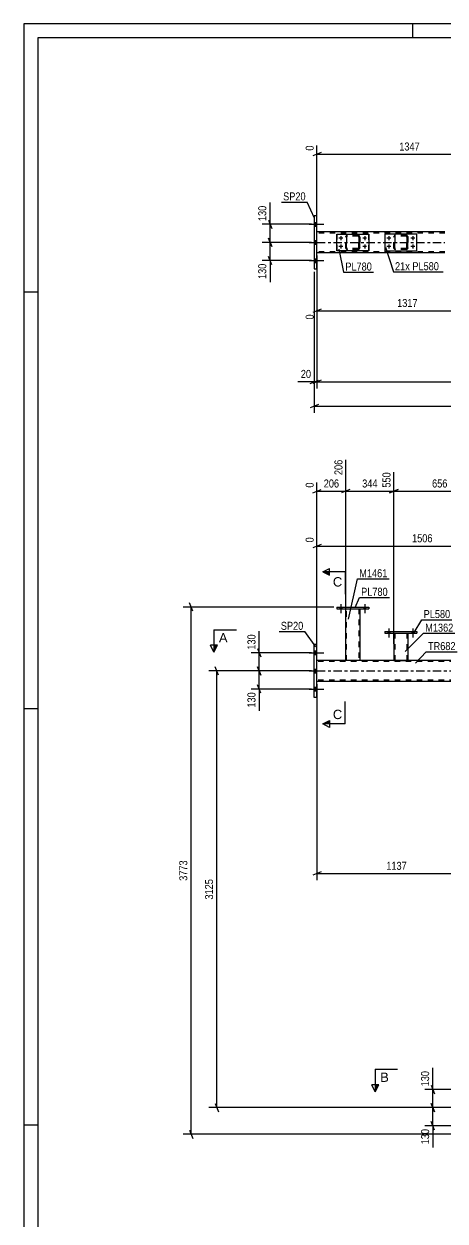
# Model space of a CAD drawing. Header units: millimetres. Extents: x 0 to 1189, y 0 to 841.
# Drawn here: x 0 to 150.6, y 412.7 to 841 of the extents above; entities that cross this region are included whole.
import ezdxf

# ---------------------------------------------------------------- set-up
doc = ezdxf.new("R2010")
doc.units = ezdxf.units.MM
doc.linetypes.add('DXK_LINE_DOT2', pattern=[3.9198, 1.9599, -1.9599])
doc.linetypes.add('DXK_LINE_DOT3', pattern=[5.9187, 2.979, -0.9799, 0.9799, -0.9799])
doc.styles.add('Arial', font='ARIAL.TTF', dxfattribs={"height": 0.2})
doc.styles.add('Arial Narrow', font='ARIALN.TTF', dxfattribs={"height": 0.2})

# ---------------------------------------------------------------- blocks, each defined once
blk = doc.blocks.new('Unknown-570385304-1115')
at = {"color": 5, "linetype": 'Continuous'}
for p, q in [((1189, 841), (0, 841)), ((0, 841), (0, 0)), ((139, 836), (139, 841)), ((1184, 836), (5, 836)), ((5, 836), (5, 5)), ((5, 745), (0, 745)), ((5, 596), (0, 596)), ((5, 447), (0, 447))]:
    blk.add_line(p, q, dxfattribs=at)
blk = doc.blocks.new('Part-570385304-5884 - 5376')
at = {"color": 7, "linetype": 'DXK_LINE_DOT2'}
for p, q in [((115.07, 764.74), (115.12, 764.97)), ((115.07, 764.74), (115.08, 764.74)), ((115.07, 760.94), (115.07, 764.74)), ((115.13, 764.97), (115.08, 764.74)), ((115.08, 760.94), (115.08, 764.74)), ((115.39, 764.86), (115.37, 764.74)), ((115.38, 764.74), (115.37, 764.74)), ((115.37, 764.74), (115.37, 760.94)), ((115.38, 764.74), (115.4, 764.86)), ((115.38, 760.94), (115.38, 764.74)), ((115.46, 764.96), (115.39, 764.86)), ((115.4, 764.86), (115.47, 764.96)), ((115.44, 765.3), (115.67, 765.34)), ((115.44, 765.3), (115.45, 765.3)), ((115.68, 765.34), (115.45, 765.3)), ((115.56, 765.02), (115.46, 764.96)), ((115.47, 764.96), (115.57, 765.02)), ((115.67, 765.04), (115.56, 765.02)), ((115.57, 765.02), (115.68, 765.04)), ((119.48, 765.34), (115.67, 765.34)), ((119.48, 765.04), (115.67, 765.04)), ((119.47, 765.34), (119.7, 765.3)), ((119.59, 765.02), (119.47, 765.04)), ((119.71, 765.3), (119.48, 765.34)), ((119.48, 765.04), (119.6, 765.02)), ((119.59, 765.02), (119.6, 765.02)), ((119.68, 764.96), (119.59, 765.02)), ((119.6, 765.02), (119.69, 764.96)), ((119.75, 764.86), (119.68, 764.96)), ((119.69, 764.96), (119.76, 764.86)), ((119.77, 764.74), (119.75, 764.86)), ((119.76, 764.86), (119.78, 764.74)), ((119.78, 764.74), (119.77, 764.74)), ((119.77, 764.74), (119.77, 760.94)), ((119.78, 760.94), (119.78, 764.74)), ((120.03, 764.97), (120.07, 764.74)), ((120.08, 764.74), (120.03, 764.97)), ((120.08, 764.74), (120.07, 764.74)), ((120.07, 764.74), (120.07, 760.94)), ((120.08, 760.94), (120.08, 764.74)), ((115.08, 760.94), (115.07, 760.94)), ((115.12, 760.71), (115.07, 760.94)), ((115.08, 760.94), (115.13, 760.71)), ((115.37, 760.94), (115.38, 760.94)), ((115.37, 760.94), (115.39, 760.83)), ((115.4, 760.83), (115.38, 760.94)), ((115.39, 760.83), (115.46, 760.73)), ((115.47, 760.73), (115.4, 760.83)), ((115.44, 760.39), (115.45, 760.39)), ((115.67, 760.34), (115.44, 760.39)), ((115.45, 760.39), (115.68, 760.34)), ((115.46, 760.73), (115.56, 760.67)), ((115.57, 760.67), (115.47, 760.73)), ((115.56, 760.67), (115.67, 760.64)), ((115.68, 760.64), (115.57, 760.67)), ((119.48, 760.64), (115.67, 760.64)), ((119.48, 760.34), (115.67, 760.34)), ((119.47, 760.64), (119.59, 760.67)), ((119.7, 760.39), (119.47, 760.34)), ((119.6, 760.67), (119.48, 760.64)), ((119.48, 760.34), (119.71, 760.39)), ((119.59, 760.67), (119.68, 760.73)), ((119.59, 760.67), (119.6, 760.67)), ((119.69, 760.73), (119.6, 760.67)), ((119.68, 760.73), (119.75, 760.83)), ((119.76, 760.83), (119.69, 760.73)), ((119.75, 760.83), (119.77, 760.94)), ((119.78, 760.94), (119.76, 760.83)), ((119.77, 760.94), (119.78, 760.94)), ((120.07, 760.94), (120.03, 760.71)), ((120.03, 760.71), (120.08, 760.94)), ((120.07, 760.94), (120.08, 760.94))]:
    blk.add_line(p, q, dxfattribs=at)
at = {"color": 7, "linetype": 'DXK_LINE_DOT3'}
blk.add_line((117.58, 762.84), (117.57, 762.84), dxfattribs=at)
at = {"color": 7, "linetype": 'DXK_LINE_DOT2'}
for centre, start, end in [((115.67, 764.74), 112.5, 157.5), ((115.68, 764.74), 112.5, 157.5), ((119.47, 764.74), 22.5, 67.5), ((119.48, 764.74), 22.5, 67.5), ((115.67, 760.94), 202.5, 247.5), ((115.68, 760.94), 202.5, 247.5), ((119.47, 760.94), 292.5, 337.5), ((119.48, 760.94), 292.5, 337.5)]:
    blk.add_arc(centre, 0.6, start, end, dxfattribs=at)
blk = doc.blocks.new('Part-570385304-5439 - 5376')
at = {"color": 2, "linetype": 'Continuous'}
for p, q in [((104.78, 772.34), (103.78, 772.34)), ((103.78, 772.34), (103.78, 753.34)), ((104.78, 753.34), (104.78, 772.34)), ((103.78, 753.34), (104.78, 753.34))]:
    blk.add_line(p, q, dxfattribs=at)
at = {"color": 7, "linetype": 'DXK_LINE_DOT2'}
for p, q in [((103.78, 772.34), (103.78, 753.34)), ((104.78, 753.34), (104.78, 772.34))]:
    blk.add_line(p, q, dxfattribs=at)
blk = doc.blocks.new('Bolt-570385304-5578 - 5376')
at = {"linetype": 'Continuous'}
for points in [[(104.78, 768.69), (104.78, 769.99), (103.78, 769.99), (103.78, 768.69)], [(104.78, 768.69), (104.78, 769.99), (103.78, 769.99), (103.78, 768.69)], [(104.78, 768.69), (104.78, 769.99), (103.78, 769.99), (103.78, 768.69)], [(104.78, 762.19), (104.78, 763.49), (103.78, 763.49), (103.78, 762.19)], [(104.78, 762.19), (104.78, 763.49), (103.78, 763.49), (103.78, 762.19)], [(104.78, 755.69), (104.78, 756.99), (103.78, 756.99), (103.78, 755.69)], [(104.78, 755.69), (104.78, 756.99), (103.78, 756.99), (103.78, 755.69)], [(104.78, 755.69), (104.78, 756.99), (103.78, 756.99), (103.78, 755.69)]]:
    blk.add_hatch(color=1, dxfattribs=at).paths.add_polyline_path(points)
at = {"color": 1, "linetype": 'Continuous'}
for p, q in [((102.03, 769.34), (107.28, 769.34)), ((102.03, 769.34), (107.28, 769.34)), ((102.03, 769.34), (107.28, 769.34)), ((103.78, 769.99), (104.78, 769.99)), ((103.78, 769.99), (104.78, 769.99)), ((103.78, 769.99), (104.78, 769.99)), ((103.78, 768.69), (104.78, 768.69)), ((103.78, 768.69), (104.78, 768.69)), ((103.78, 768.69), (104.78, 768.69)), ((102.03, 762.84), (107.28, 762.84)), ((102.03, 762.84), (107.28, 762.84)), ((103.78, 763.49), (104.78, 763.49)), ((103.78, 763.49), (104.78, 763.49)), ((103.78, 762.19), (104.78, 762.19)), ((103.78, 762.19), (104.78, 762.19)), ((102.03, 756.34), (107.28, 756.34)), ((102.03, 756.34), (107.28, 756.34)), ((102.03, 756.34), (107.28, 756.34)), ((103.78, 756.99), (104.78, 756.99)), ((103.78, 756.99), (104.78, 756.99)), ((103.78, 756.99), (104.78, 756.99)), ((103.78, 755.69), (104.78, 755.69)), ((103.78, 755.69), (104.78, 755.69)), ((103.78, 755.69), (104.78, 755.69))]:
    blk.add_line(p, q, dxfattribs=at)
blk = doc.blocks.new('Part-570385304-5676 - 5376')
at = {"color": 2, "linetype": 'Continuous'}
for p, q in [((150.51, 766.59), (104.78, 766.59)), ((150.51, 759.09), (104.78, 759.09))]:
    blk.add_line(p, q, dxfattribs=at)
at = {"color": 7, "linetype": 'DXK_LINE_DOT2'}
for p, q in [((104.78, 759.09), (104.78, 766.59)), ((150.51, 766.19), (104.78, 766.19)), ((150.51, 759.49), (104.78, 759.49))]:
    blk.add_line(p, q, dxfattribs=at)
at = {"color": 7, "linetype": 'DXK_LINE_DOT3'}
blk.add_line((104.78, 762.84), (150.51, 762.84), dxfattribs=at)
blk = doc.blocks.new('Bolt-570385304-5763 - 5376')
at = {"linetype": 'Continuous'}
for points in [[(112.98, 764.34), (112.99, 764.42), (113.01, 764.49), (113.05, 764.55), (113.1, 764.6), (113.16, 764.65), (113.22, 764.68), (113.29, 764.69), (113.37, 764.69), (113.44, 764.68), (113.51, 764.65), (113.56, 764.6), (113.61, 764.55), (113.65, 764.49), (113.67, 764.42), (113.68, 764.34), (113.67, 764.27), (113.65, 764.2), (113.61, 764.14), (113.56, 764.08), (113.51, 764.04), (113.44, 764.01), (113.37, 763.99), (113.29, 763.99), (113.22, 764.01), (113.16, 764.04), (113.1, 764.08), (113.05, 764.14), (113.01, 764.2), (112.99, 764.27)], [(121.48, 764.34), (121.49, 764.42), (121.51, 764.49), (121.55, 764.55), (121.6, 764.6), (121.66, 764.65), (121.72, 764.68), (121.79, 764.69), (121.87, 764.69), (121.94, 764.68), (122.01, 764.65), (122.06, 764.6), (122.11, 764.55), (122.15, 764.49), (122.17, 764.42), (122.18, 764.34), (122.17, 764.27), (122.15, 764.2), (122.11, 764.14), (122.06, 764.08), (122.01, 764.04), (121.94, 764.01), (121.87, 763.99), (121.79, 763.99), (121.72, 764.01), (121.66, 764.04), (121.6, 764.08), (121.55, 764.14), (121.51, 764.2), (121.49, 764.27)], [(112.98, 761.34), (112.99, 761.42), (113.01, 761.49), (113.05, 761.55), (113.1, 761.6), (113.16, 761.65), (113.22, 761.68), (113.29, 761.69), (113.37, 761.69), (113.44, 761.68), (113.51, 761.65), (113.56, 761.6), (113.61, 761.55), (113.65, 761.49), (113.67, 761.42), (113.68, 761.34), (113.67, 761.27), (113.65, 761.2), (113.61, 761.14), (113.56, 761.08), (113.51, 761.04), (113.44, 761.01), (113.37, 760.99), (113.29, 760.99), (113.22, 761.01), (113.16, 761.04), (113.1, 761.08), (113.05, 761.14), (113.01, 761.2), (112.99, 761.27)], [(121.48, 761.34), (121.49, 761.42), (121.51, 761.49), (121.55, 761.55), (121.6, 761.6), (121.66, 761.65), (121.72, 761.68), (121.79, 761.69), (121.87, 761.69), (121.94, 761.68), (122.01, 761.65), (122.06, 761.6), (122.11, 761.55), (122.15, 761.49), (122.17, 761.42), (122.18, 761.34), (122.17, 761.27), (122.15, 761.2), (122.11, 761.14), (122.06, 761.08), (122.01, 761.04), (121.94, 761.01), (121.87, 760.99), (121.79, 760.99), (121.72, 761.01), (121.66, 761.04), (121.6, 761.08), (121.55, 761.14), (121.51, 761.2), (121.49, 761.27)]]:
    blk.add_hatch(color=1, dxfattribs=at).paths.add_polyline_path(points)
at = {"color": 1, "linetype": 'Continuous'}
for p, q in [((114.03, 764.34), (112.63, 764.34)), ((113.33, 765.04), (113.33, 763.64)), ((122.53, 764.34), (121.13, 764.34)), ((121.83, 765.04), (121.83, 763.64)), ((114.03, 761.34), (112.63, 761.34)), ((113.33, 762.04), (113.33, 760.64)), ((122.53, 761.34), (121.13, 761.34)), ((121.83, 762.04), (121.83, 760.64))]:
    blk.add_line(p, q, dxfattribs=at)
blk = doc.blocks.new('Bolt-570385304-5767 - 5376')
at = {"linetype": 'Continuous'}
for points in [[(130.51, 763.99, -1), (130.51, 764.69, -1)], [(139.01, 763.99, -1), (139.01, 764.69, -1)], [(130.51, 760.99, -1), (130.51, 761.69, -1)], [(139.01, 760.99, -1), (139.01, 761.69, -1)]]:
    blk.add_hatch(color=1, dxfattribs=at).paths.add_polyline_path(points)
at = {"color": 1, "linetype": 'Continuous'}
for p, q in [((131.21, 764.34), (129.81, 764.34)), ((130.51, 765.04), (130.51, 763.64)), ((139.71, 764.34), (138.31, 764.34)), ((139.01, 765.04), (139.01, 763.64)), ((131.21, 761.34), (129.81, 761.34)), ((130.51, 762.04), (130.51, 760.64)), ((139.71, 761.34), (138.31, 761.34)), ((139.01, 762.04), (139.01, 760.64))]:
    blk.add_line(p, q, dxfattribs=at)
blk = doc.blocks.new('Part-570385304-5889 - 5376')
at = {"color": 2, "linetype": 'Continuous'}
for p, q in [((111.83, 759.84), (111.83, 765.84)), ((111.83, 765.84), (111.83, 765.84)), ((111.83, 765.84), (123.33, 765.84)), ((123.33, 765.84), (123.33, 759.84)), ((111.83, 759.84), (111.83, 759.84)), ((123.33, 759.84), (111.83, 759.84))]:
    blk.add_line(p, q, dxfattribs=at)
at = {"color": 7, "linetype": 'DXK_LINE_DOT2'}
for p, q in [((111.83, 765.84), (111.83, 759.84)), ((111.83, 765.84), (111.83, 765.84)), ((123.33, 759.84), (123.33, 765.84)), ((111.83, 759.84), (111.83, 759.84))]:
    blk.add_line(p, q, dxfattribs=at)
blk = doc.blocks.new('Part-570385304-5918 - 5376')
at = {"color": 2, "linetype": 'Continuous'}
for p, q in [((140.51, 765.84), (129.01, 765.84)), ((129.01, 765.84), (129.01, 759.84)), ((140.51, 759.84), (140.51, 765.84)), ((129.01, 759.84), (140.51, 759.84))]:
    blk.add_line(p, q, dxfattribs=at)
blk = doc.blocks.new('Part-570385304-5926 - 5376')
at = {"color": 7, "linetype": 'DXK_LINE_DOT2'}
for p, q in [((132.26, 764.74), (132.31, 764.97)), ((132.31, 764.97), (132.26, 764.74)), ((132.26, 760.94), (132.26, 764.74)), ((132.26, 764.74), (132.26, 764.74)), ((132.26, 760.94), (132.26, 764.74)), ((132.56, 764.74), (132.59, 764.86)), ((132.59, 764.86), (132.56, 764.74)), ((132.56, 760.94), (132.56, 764.74)), ((132.56, 764.74), (132.56, 764.74)), ((132.56, 764.74), (132.56, 760.94)), ((132.59, 764.86), (132.65, 764.96)), ((132.65, 764.96), (132.59, 764.86)), ((132.64, 765.3), (132.86, 765.34)), ((132.86, 765.34), (132.64, 765.3)), ((132.65, 764.96), (132.75, 765.02)), ((132.75, 765.02), (132.65, 764.96)), ((132.75, 765.02), (132.86, 765.04)), ((136.66, 765.34), (132.86, 765.34)), ((136.66, 765.04), (132.86, 765.04)), ((136.66, 765.34), (136.89, 765.3)), ((136.89, 765.3), (136.66, 765.34)), ((136.78, 765.02), (136.66, 765.04)), ((136.78, 765.02), (136.88, 764.96)), ((136.88, 764.96), (136.78, 765.02)), ((136.88, 764.96), (136.94, 764.86)), ((136.94, 764.86), (136.88, 764.96)), ((136.94, 764.86), (136.96, 764.74)), ((136.96, 764.74), (136.94, 764.86)), ((136.96, 760.94), (136.96, 764.74)), ((136.96, 764.74), (136.96, 764.74)), ((136.96, 764.74), (136.96, 760.94)), ((137.22, 764.97), (137.26, 764.74)), ((137.26, 764.74), (137.22, 764.97)), ((137.26, 760.94), (137.26, 764.74)), ((137.26, 764.74), (137.26, 764.74)), ((137.26, 764.74), (137.26, 760.94)), ((132.26, 760.94), (132.26, 760.94)), ((132.31, 760.71), (132.26, 760.94)), ((132.26, 760.94), (132.31, 760.71)), ((132.56, 760.94), (132.56, 760.94)), ((132.59, 760.83), (132.56, 760.94)), ((132.56, 760.94), (132.59, 760.83)), ((132.65, 760.73), (132.59, 760.83)), ((132.59, 760.83), (132.65, 760.73)), ((132.86, 760.34), (132.64, 760.39)), ((132.64, 760.39), (132.86, 760.34)), ((132.75, 760.67), (132.65, 760.73)), ((132.65, 760.73), (132.75, 760.67)), ((132.86, 760.64), (132.75, 760.67)), ((136.66, 760.64), (132.86, 760.64)), ((136.66, 760.34), (132.86, 760.34)), ((136.78, 760.67), (136.66, 760.64)), ((136.89, 760.39), (136.66, 760.34)), ((136.66, 760.34), (136.89, 760.39)), ((136.88, 760.73), (136.78, 760.67)), ((136.78, 760.67), (136.88, 760.73)), ((136.94, 760.83), (136.88, 760.73)), ((136.88, 760.73), (136.94, 760.83)), ((136.96, 760.94), (136.94, 760.83)), ((136.94, 760.83), (136.96, 760.94)), ((136.96, 760.94), (136.96, 760.94)), ((137.26, 760.94), (137.22, 760.71)), ((137.22, 760.71), (137.26, 760.94)), ((137.26, 760.94), (137.26, 760.94))]:
    blk.add_line(p, q, dxfattribs=at)
at = {"color": 7, "linetype": 'DXK_LINE_DOT3'}
blk.add_line((134.76, 762.84), (134.76, 762.84), dxfattribs=at)
at = {"color": 7, "linetype": 'DXK_LINE_DOT2'}
for centre, start, end in [((132.86, 764.74), 112.5, 157.5), ((132.86, 764.74), 112.5, 157.5), ((136.66, 764.74), 22.5, 67.5), ((136.66, 764.74), 22.5, 67.5), ((132.86, 760.94), 202.5, 247.5), ((132.86, 760.94), 202.5, 247.5), ((136.66, 760.94), 292.5, 337.5), ((136.66, 760.94), 292.5, 337.5)]:
    blk.add_arc(centre, 0.6, start, end, dxfattribs=at)
blk = doc.blocks.new('Part-570385304-8362 - 7820')
at = {"color": 2, "linetype": 'Continuous'}
for p, q in [((132.26, 623.04), (132.26, 613.24)), ((137.26, 623.04), (137.26, 613.24)), ((132.26, 613.24), (137.22, 613.24)), ((137.26, 613.24), (137.22, 613.24))]:
    blk.add_line(p, q, dxfattribs=at)
at = {"color": 7, "linetype": 'DXK_LINE_DOT2'}
for p, q in [((132.26, 623.04), (137.26, 623.04)), ((132.56, 623.04), (132.56, 613.24)), ((136.96, 623.04), (136.96, 613.24)), ((136.88, 613.24), (136.89, 613.24)), ((136.89, 613.24), (136.94, 613.24)), ((136.94, 613.24), (136.96, 613.24))]:
    blk.add_line(p, q, dxfattribs=at)
blk = doc.blocks.new('Part-570385304-8247 - 7820')
at = {"color": 2, "linetype": 'Continuous'}
for p, q in [((168.58, 613.24), (104.78, 613.24)), ((168.58, 605.74), (104.78, 605.74))]:
    blk.add_line(p, q, dxfattribs=at)
at = {"color": 7, "linetype": 'DXK_LINE_DOT2'}
for p, q in [((104.78, 605.74), (104.78, 613.24)), ((977.31, 612.84), (104.78, 612.84)), ((977.31, 606.14), (104.78, 606.14))]:
    blk.add_line(p, q, dxfattribs=at)
at = {"color": 7, "linetype": 'DXK_LINE_DOT3'}
blk.add_line((104.78, 609.49), (977.31, 609.49), dxfattribs=at)
blk = doc.blocks.new('Part-570385304-8272 - 7820')
at = {"color": 2, "linetype": 'Continuous'}
for p, q in [((111.83, 632.37), (111.83, 631.77)), ((111.83, 632.37), (123.33, 632.37)), ((111.83, 631.77), (123.33, 631.77)), ((123.33, 632.37), (123.33, 631.77))]:
    blk.add_line(p, q, dxfattribs=at)
blk = doc.blocks.new('Bolt-570385304-7928 - 7820')
at = {"linetype": 'Continuous'}
for points in [[(112.98, 631.77), (113.68, 631.77), (113.68, 632.37), (112.98, 632.37)], [(112.98, 631.77), (113.68, 631.77), (113.68, 632.37), (112.98, 632.37)], [(121.48, 631.77), (122.18, 631.77), (122.18, 632.37), (121.48, 632.37)], [(121.48, 631.77), (122.18, 631.77), (122.18, 632.37), (121.48, 632.37)]]:
    blk.add_hatch(color=1, dxfattribs=at).paths.add_polyline_path(points)
at = {"color": 1, "linetype": 'Continuous'}
for p, q in [((112.98, 632.37), (112.98, 631.77)), ((112.98, 632.37), (112.98, 631.77)), ((113.33, 633.37), (113.33, 630.22)), ((113.33, 633.37), (113.33, 630.22)), ((113.68, 632.37), (113.68, 631.77)), ((113.68, 632.37), (113.68, 631.77)), ((121.48, 632.37), (121.48, 631.77)), ((121.48, 632.37), (121.48, 631.77)), ((121.83, 633.37), (121.83, 630.22)), ((121.83, 633.37), (121.83, 630.22)), ((122.18, 632.37), (122.18, 631.77)), ((122.18, 632.37), (122.18, 631.77))]:
    blk.add_line(p, q, dxfattribs=at)
blk = doc.blocks.new('Bolt-570385304-7959 - 7820')
at = {"linetype": 'Continuous'}
for points in [[(130.16, 623.04), (130.86, 623.04), (130.86, 623.64), (130.16, 623.64)], [(130.16, 623.04), (130.86, 623.04), (130.86, 623.64), (130.16, 623.64)], [(138.66, 623.04), (139.36, 623.04), (139.36, 623.64), (138.66, 623.64)], [(138.66, 623.04), (139.36, 623.04), (139.36, 623.64), (138.66, 623.64)]]:
    blk.add_hatch(color=1, dxfattribs=at).paths.add_polyline_path(points)
at = {"color": 1, "linetype": 'Continuous'}
for p, q in [((130.16, 623.64), (130.16, 623.04)), ((130.16, 623.64), (130.16, 623.04)), ((130.51, 624.64), (130.51, 621.49)), ((130.51, 624.64), (130.51, 621.49)), ((130.86, 623.64), (130.86, 623.04)), ((130.86, 623.64), (130.86, 623.04)), ((138.66, 623.64), (138.66, 623.04)), ((138.66, 623.64), (138.66, 623.04)), ((139.01, 624.64), (139.01, 621.49)), ((139.01, 624.64), (139.01, 621.49)), ((139.36, 623.64), (139.36, 623.04)), ((139.36, 623.64), (139.36, 623.04))]:
    blk.add_line(p, q, dxfattribs=at)
blk = doc.blocks.new('Bolt-570385304-8550 - 7820')
at = {"linetype": 'Continuous'}
for points in [[(104.78, 615.34), (104.78, 616.64), (103.78, 616.64), (103.78, 615.34)], [(104.78, 615.34), (104.78, 616.64), (103.78, 616.64), (103.78, 615.34)], [(104.78, 615.34), (104.78, 616.64), (103.78, 616.64), (103.78, 615.34)], [(104.78, 608.84), (104.78, 610.14), (103.78, 610.14), (103.78, 608.84)], [(104.78, 608.84), (104.78, 610.14), (103.78, 610.14), (103.78, 608.84)], [(104.78, 602.34), (104.78, 603.64), (103.78, 603.64), (103.78, 602.34)], [(104.78, 602.34), (104.78, 603.64), (103.78, 603.64), (103.78, 602.34)], [(104.78, 602.34), (104.78, 603.64), (103.78, 603.64), (103.78, 602.34)]]:
    blk.add_hatch(color=1, dxfattribs=at).paths.add_polyline_path(points)
at = {"color": 1, "linetype": 'Continuous'}
for p, q in [((102.03, 615.99), (107.28, 615.99)), ((102.03, 615.99), (107.28, 615.99)), ((102.03, 615.99), (107.28, 615.99)), ((103.78, 616.64), (104.78, 616.64)), ((103.78, 616.64), (104.78, 616.64)), ((103.78, 616.64), (104.78, 616.64)), ((103.78, 615.34), (104.78, 615.34)), ((103.78, 615.34), (104.78, 615.34)), ((103.78, 615.34), (104.78, 615.34)), ((102.03, 609.49), (107.28, 609.49)), ((102.03, 609.49), (107.28, 609.49)), ((103.78, 610.14), (104.78, 610.14)), ((103.78, 610.14), (104.78, 610.14)), ((103.78, 608.84), (104.78, 608.84)), ((103.78, 608.84), (104.78, 608.84)), ((102.03, 602.99), (107.28, 602.99)), ((102.03, 602.99), (107.28, 602.99)), ((102.03, 602.99), (107.28, 602.99)), ((103.78, 603.64), (104.78, 603.64)), ((103.78, 603.64), (104.78, 603.64)), ((103.78, 603.64), (104.78, 603.64)), ((103.78, 602.34), (104.78, 602.34)), ((103.78, 602.34), (104.78, 602.34)), ((103.78, 602.34), (104.78, 602.34))]:
    blk.add_line(p, q, dxfattribs=at)
blk = doc.blocks.new('Part-570385304-8197 - 7820')
at = {"color": 2, "linetype": 'Continuous'}
for p, q in [((104.78, 618.99), (103.78, 618.99)), ((103.78, 599.99), (103.78, 618.99)), ((104.78, 599.99), (104.78, 618.99)), ((104.78, 599.99), (103.78, 599.99))]:
    blk.add_line(p, q, dxfattribs=at)
blk = doc.blocks.new('Part-570385304-8352 - 7820')
at = {"color": 2, "linetype": 'Continuous'}
for p, q in [((115.07, 613.24), (115.08, 631.77)), ((120.08, 631.77), (120.07, 613.24))]:
    blk.add_line(p, q, dxfattribs=at)
at = {"color": 7, "linetype": 'DXK_LINE_DOT2'}
for p, q in [((115.08, 631.77), (120.08, 631.77)), ((115.37, 613.24), (115.38, 631.77)), ((119.78, 631.77), (119.77, 613.24)), ((120.07, 613.24), (115.07, 613.24))]:
    blk.add_line(p, q, dxfattribs=at)
blk = doc.blocks.new('Part-570385304-8367 - 7820')
at = {"color": 2, "linetype": 'Continuous'}
for p, q in [((129.01, 623.64), (129.01, 623.04)), ((129.01, 623.64), (140.51, 623.64)), ((129.01, 623.04), (140.51, 623.04)), ((140.51, 623.64), (140.51, 623.04))]:
    blk.add_line(p, q, dxfattribs=at)
blk = doc.blocks.new('StraightDimension-570385304-6755 - 5376')
at = {"color": 7, "linetype": 'Continuous'}
for p, q in [((103.78, 752.34), (103.78, 710.59)), ((104.78, 752.34), (104.78, 710.59)), ((102.28, 712.39), (105.28, 713.59)), ((106.28, 713.59), (103.28, 712.39)), ((103.78, 712.99), (104.78, 712.99))]:
    blk.add_line(p, q, dxfattribs=at)
at = {"color": 0}
blk.add_wipeout([(103.26, 713.74), (103.26, 717.94), (98.4, 717.94), (98.4, 713.74)], dxfattribs=at)
at = {"color": 7, "linetype": 'Continuous'}
blk.add_line((103.78, 712.99), (97.87, 712.99), dxfattribs=at)
blk.add_line((103.78, 712.99), (97.87, 712.99), dxfattribs=at)
at = {"color": 3, "style": 'Arial Narrow'}
blk.add_text('20', height=2.863, dxfattribs=at).set_placement((99, 714.34))
blk = doc.blocks.new('StraightDimension-570385304-6777 - 5376')
at = {"color": 7, "linetype": 'Continuous'}
for p, q in [((102.78, 769.34), (85.14, 769.34)), ((87.39, 770.84), (88.59, 767.84)), ((87.99, 762.84), (87.99, 769.34)), ((102.78, 762.84), (85.14, 762.84)), ((88.59, 761.34), (87.39, 764.34))]:
    blk.add_line(p, q, dxfattribs=at)
at = {"color": 0}
blk.add_wipeout([(87.24, 776.55), (83.04, 776.55), (83.04, 769.87), (87.24, 769.87)], dxfattribs=at)
at = {"color": 7, "linetype": 'Continuous'}
blk.add_line((87.99, 769.34), (87.99, 777.08), dxfattribs=at)
blk.add_line((87.99, 769.34), (87.99, 777.08), dxfattribs=at)
at = {"color": 3, "style": 'Arial Narrow'}
blk.add_text('130', height=2.863, rotation=90.0002, dxfattribs=at).set_placement((86.64, 770.47))
blk = doc.blocks.new('StraightDimension-570385304-6728 - 5376')
at = {"color": 7, "linetype": 'Continuous'}
for p, q in [((104.78, 758.09), (104.78, 735.25)), ((169.41, 753.22), (169.41, 729.76)), ((106.28, 738.98), (103.28, 737.78)), ((104.78, 738.38), (169.41, 738.38)), ((167.91, 737.78), (170.91, 738.98))]:
    blk.add_line(p, q, dxfattribs=at)
at = {"color": 0}
blk.add_wipeout([(141.35, 739.13), (141.35, 743.33), (132.84, 743.33), (132.84, 739.13)], dxfattribs=at)
at = {"color": 0, "linetype": 'Continuous'}
for points in [[(104.18, 737.68), (99.98, 737.68), (99.98, 734.65), (104.18, 734.65)], [(168.81, 737.68), (164.61, 737.68), (164.61, 729.16), (168.81, 729.16)]]:
    blk.add_wipeout(points, dxfattribs=at)
at = {"color": 3, "style": 'Arial Narrow'}
blk.add_text('1317', height=2.863, dxfattribs=at).set_placement((133.44, 739.73))
at = {"color": 3, "linetype": 'Continuous', "style": 'Arial Narrow'}
for s, height, p in [('0', 2.86, (103.58, 735.25)), ('1317', 2.863, (168.21, 729.76))]:
    blk.add_text(s, height=height, rotation=90.0002, dxfattribs=at).set_placement(p)
blk = doc.blocks.new('StraightDimension-570385304-24553 - 5376')
at = {"color": 7, "linetype": 'Continuous'}
for p, q in [((170.94, 772.58), (170.94, 802.97)), ((104.78, 767.59), (104.78, 797.49)), ((106.28, 794.96), (103.28, 793.76)), ((104.78, 794.36), (170.94, 794.36)), ((169.44, 793.76), (172.44, 794.96))]:
    blk.add_line(p, q, dxfattribs=at)
at = {"color": 0, "linetype": 'Continuous'}
for points in [[(170.34, 803.57), (166.14, 803.57), (166.14, 795.06), (170.34, 795.06)], [(104.18, 798.09), (99.98, 798.09), (99.98, 795.06), (104.18, 795.06)]]:
    blk.add_wipeout(points, dxfattribs=at)
at = {"color": 0}
blk.add_wipeout([(142.12, 795.11), (142.12, 799.31), (133.6, 799.31), (133.6, 795.11)], dxfattribs=at)
at = {"color": 3, "linetype": 'Continuous', "style": 'Arial Narrow'}
for s, height, p in [('1347', 2.863, (169.74, 795.66)), ('0', 2.86, (103.58, 795.66))]:
    blk.add_text(s, height=height, rotation=90.0002, dxfattribs=at).set_placement(p)
at = {"color": 3, "style": 'Arial Narrow'}
blk.add_text('1347', height=2.863, dxfattribs=at).set_placement((134.2, 795.71))
blk = doc.blocks.new('StraightDimension-570385304-6745 - 5376')
at = {"color": 7, "linetype": 'Continuous'}
for p, q in [((104.78, 752.34), (104.78, 710.59)), ((106.28, 713.59), (103.28, 712.39)), ((104.78, 712.99), (976.09, 712.99))]:
    blk.add_line(p, q, dxfattribs=at)
blk = doc.blocks.new('StraightDimension-570385304-6766 - 5376')
at = {"color": 7, "linetype": 'Continuous'}
for p, q in [((103.78, 752.34), (103.78, 701.84)), ((105.28, 704.84), (102.28, 703.64)), ((103.78, 704.24), (977.09, 704.24))]:
    blk.add_line(p, q, dxfattribs=at)
blk = doc.blocks.new('StraightDimension-570385304-6785 - 5376')
at = {"color": 7, "linetype": 'Continuous'}
for p, q in [((102.78, 762.84), (85.14, 762.84)), ((87.39, 764.34), (88.59, 761.34)), ((87.99, 756.34), (87.99, 762.84)), ((102.78, 756.34), (85.14, 756.34)), ((88.59, 754.84), (87.39, 757.84))]:
    blk.add_line(p, q, dxfattribs=at)
at = {"color": 0}
blk.add_wipeout([(87.24, 755.82), (83.04, 755.82), (83.04, 749.14), (87.24, 749.14)], dxfattribs=at)
at = {"color": 7, "linetype": 'Continuous'}
blk.add_line((87.99, 756.34), (87.99, 748.61), dxfattribs=at)
blk.add_line((87.99, 756.34), (87.99, 748.61), dxfattribs=at)
at = {"color": 3, "style": 'Arial Narrow'}
blk.add_text('130', height=2.863, rotation=90.0002, dxfattribs=at).set_placement((86.64, 749.74))
blk = doc.blocks.new('StraightDimension-570385304-35710 - 7820')
at = {"color": 7, "linetype": 'Continuous'}
for p, q in [((180.07, 606.74), (180.07, 662.8)), ((104.78, 614.24), (104.78, 657.32)), ((106.28, 654.79), (103.28, 653.59)), ((104.78, 654.19), (180.07, 654.19)), ((178.57, 653.59), (181.57, 654.79))]:
    blk.add_line(p, q, dxfattribs=at)
at = {"color": 0, "linetype": 'Continuous'}
for points in [[(179.47, 663.4), (175.27, 663.4), (175.27, 654.89), (179.47, 654.89)], [(104.18, 657.92), (99.98, 657.92), (99.98, 654.89), (104.18, 654.89)]]:
    blk.add_wipeout(points, dxfattribs=at)
at = {"color": 0}
blk.add_wipeout([(146.68, 654.94), (146.68, 659.14), (138.17, 659.14), (138.17, 654.94)], dxfattribs=at)
at = {"color": 3, "linetype": 'Continuous', "style": 'Arial Narrow'}
for s, height, p in [('1506', 2.863, (178.87, 655.49)), ('0', 2.86, (103.58, 655.49))]:
    blk.add_text(s, height=height, rotation=90.0002, dxfattribs=at).set_placement(p)
at = {"color": 3, "style": 'Arial Narrow'}
blk.add_text('1506', height=2.863, dxfattribs=at).set_placement((138.77, 655.54))
blk = doc.blocks.new('StraightDimension-570385304-38753 - 7820')
at = {"color": 7, "linetype": 'Continuous'}
for p, q in [((102.78, 609.49), (66.1, 609.49)), ((69.55, 607.99), (68.35, 610.99)), ((68.95, 453.24), (68.95, 609.49)), ((68.35, 454.74), (69.55, 451.74)), ((159.65, 453.24), (66.1, 453.24))]:
    blk.add_line(p, q, dxfattribs=at)
at = {"color": 0}
blk.add_wipeout([(68.2, 535.62), (64, 535.62), (64, 527.1), (68.2, 527.1)], dxfattribs=at)
at = {"color": 3, "style": 'Arial Narrow'}
blk.add_text('3125', height=2.863, rotation=90.0002, dxfattribs=at).set_placement((67.6, 527.7))
blk = doc.blocks.new('StraightDimension-570385304-35258 - 7820')
at = {"color": 7, "linetype": 'Continuous'}
for p, q in [((115.08, 623.5), (115.08, 685.07)), ((104.78, 614.24), (104.78, 676.92)), ((103.28, 673.19), (106.28, 674.39)), ((104.78, 673.79), (115.08, 673.79)), ((116.58, 674.39), (113.58, 673.19))]:
    blk.add_line(p, q, dxfattribs=at)
at = {"color": 0, "linetype": 'Continuous'}
blk.add_wipeout([(104.18, 677.52), (99.98, 677.52), (99.98, 674.49), (104.18, 674.49)], dxfattribs=at)
at = {"color": 0}
blk.add_wipeout([(113.27, 674.54), (113.27, 678.74), (106.59, 678.74), (106.59, 674.54)], dxfattribs=at)
at = {"color": 3, "linetype": 'Continuous', "style": 'Arial Narrow'}
blk.add_text('0', height=2.86, rotation=90.0002, dxfattribs=at).set_placement((103.58, 675.09))
at = {"color": 0, "linetype": 'Continuous'}
blk.add_wipeout([(114.48, 685.67), (110.28, 685.67), (110.28, 678.99), (114.48, 678.99)], dxfattribs=at)
at = {"color": 3, "linetype": 'Continuous', "style": 'Arial Narrow'}
blk.add_text('206', height=2.863, rotation=90.0002, dxfattribs=at).set_placement((113.88, 679.59))
at = {"color": 3, "style": 'Arial Narrow'}
blk.add_text('206', height=2.863, dxfattribs=at).set_placement((107.19, 675.14))
blk = doc.blocks.new('StraightDimension-570385304-35256 - 7820')
at = {"color": 7, "linetype": 'Continuous'}
for p, q in [((165.08, 632.77), (165.08, 682.4)), ((132.26, 619.14), (132.26, 680.57)), ((133.76, 674.39), (130.76, 673.19)), ((132.26, 673.79), (165.08, 673.79)), ((163.58, 673.19), (166.58, 674.39))]:
    blk.add_line(p, q, dxfattribs=at)
at = {"color": 0, "linetype": 'Continuous'}
blk.add_wipeout([(164.48, 683), (160.28, 683), (160.28, 674.49), (164.48, 674.49)], dxfattribs=at)
at = {"color": 0}
blk.add_wipeout([(152.02, 674.54), (152.02, 678.74), (145.33, 678.74), (145.33, 674.54)], dxfattribs=at)
at = {"color": 3, "linetype": 'Continuous', "style": 'Arial Narrow'}
blk.add_text('1206', height=2.863, rotation=90.0002, dxfattribs=at).set_placement((163.88, 675.09))
at = {"color": 3, "style": 'Arial Narrow'}
blk.add_text('656', height=2.863, dxfattribs=at).set_placement((145.93, 675.14))
blk = doc.blocks.new('StraightDimension-570385304-8838 - 7820')
at = {"color": 7, "linetype": 'Continuous'}
for p, q in [((145.61, 454.74), (146.81, 451.74)), ((159.65, 453.24), (143.36, 453.24)), ((146.21, 446.74), (146.21, 453.24)), ((159.65, 446.74), (143.36, 446.74)), ((146.81, 445.24), (145.61, 448.24))]:
    blk.add_line(p, q, dxfattribs=at)
at = {"color": 0}
blk.add_wipeout([(145.46, 446.21), (141.26, 446.21), (141.26, 439.53), (145.46, 439.53)], dxfattribs=at)
at = {"color": 7, "linetype": 'Continuous'}
blk.add_line((146.21, 446.74), (146.21, 439), dxfattribs=at)
blk.add_line((146.21, 446.74), (146.21, 439), dxfattribs=at)
at = {"color": 3, "style": 'Arial Narrow'}
blk.add_text('130', height=2.863, rotation=90.0002, dxfattribs=at).set_placement((144.86, 440.13))
blk = doc.blocks.new('StraightDimension-570385304-10921 - 7820')
at = {"color": 7, "linetype": 'Continuous'}
for p, q in [((102.78, 609.49), (81.27, 609.49)), ((83.52, 610.99), (84.72, 607.99)), ((84.12, 602.99), (84.12, 609.49)), ((84.72, 601.49), (83.52, 604.49)), ((102.78, 602.99), (81.27, 602.99))]:
    blk.add_line(p, q, dxfattribs=at)
at = {"color": 0}
blk.add_wipeout([(83.37, 602.46), (79.17, 602.46), (79.17, 595.78), (83.37, 595.78)], dxfattribs=at)
at = {"color": 7, "linetype": 'Continuous'}
blk.add_line((84.12, 602.99), (84.12, 595.25), dxfattribs=at)
blk.add_line((84.12, 602.99), (84.12, 595.25), dxfattribs=at)
at = {"color": 3, "style": 'Arial Narrow'}
blk.add_text('130', height=2.863, rotation=90.0002, dxfattribs=at).set_placement((82.77, 596.38))
blk = doc.blocks.new('StraightDimension-570385304-10929 - 7820')
at = {"color": 7, "linetype": 'Continuous'}
for p, q in [((83.52, 617.49), (84.72, 614.49)), ((102.78, 615.99), (81.27, 615.99)), ((84.12, 609.49), (84.12, 615.99)), ((102.78, 609.49), (81.27, 609.49)), ((84.72, 607.99), (83.52, 610.99))]:
    blk.add_line(p, q, dxfattribs=at)
at = {"color": 0}
blk.add_wipeout([(83.37, 623.2), (79.17, 623.2), (79.17, 616.51), (83.37, 616.51)], dxfattribs=at)
at = {"color": 7, "linetype": 'Continuous'}
blk.add_line((84.12, 615.99), (84.12, 623.72), dxfattribs=at)
blk.add_line((84.12, 615.99), (84.12, 623.72), dxfattribs=at)
at = {"color": 3, "style": 'Arial Narrow'}
blk.add_text('130', height=2.863, rotation=90.0002, dxfattribs=at).set_placement((82.77, 617.11))
blk = doc.blocks.new('StraightDimension-570385304-8830 - 7820')
at = {"color": 7, "linetype": 'Continuous'}
for p, q in [((159.65, 459.74), (143.36, 459.74)), ((145.61, 461.24), (146.81, 458.24)), ((146.21, 453.24), (146.21, 459.74)), ((146.81, 451.74), (145.61, 454.74)), ((159.65, 453.24), (143.36, 453.24))]:
    blk.add_line(p, q, dxfattribs=at)
at = {"color": 0}
blk.add_wipeout([(145.46, 466.95), (141.26, 466.95), (141.26, 460.26), (145.46, 460.26)], dxfattribs=at)
at = {"color": 7, "linetype": 'Continuous'}
blk.add_line((146.21, 459.74), (146.21, 467.47), dxfattribs=at)
blk.add_line((146.21, 459.74), (146.21, 467.47), dxfattribs=at)
at = {"color": 3, "style": 'Arial Narrow'}
blk.add_text('130', height=2.863, rotation=90.0002, dxfattribs=at).set_placement((144.86, 460.86))
blk = doc.blocks.new('StraightDimension-570385304-35257 - 7820')
at = {"color": 7, "linetype": 'Continuous'}
for p, q in [((115.08, 623.5), (115.08, 685.07)), ((132.26, 619.14), (132.26, 680.57)), ((116.58, 674.39), (113.58, 673.19)), ((115.08, 673.79), (132.26, 673.79)), ((130.76, 673.19), (133.76, 674.39))]:
    blk.add_line(p, q, dxfattribs=at)
at = {"color": 0}
blk.add_wipeout([(127.01, 674.54), (127.01, 678.74), (120.33, 678.74), (120.33, 674.54)], dxfattribs=at)
at = {"color": 0, "linetype": 'Continuous'}
blk.add_wipeout([(131.66, 681.17), (127.46, 681.17), (127.46, 674.49), (131.66, 674.49)], dxfattribs=at)
at = {"color": 3, "style": 'Arial Narrow'}
blk.add_text('344', height=2.863, dxfattribs=at).set_placement((120.93, 675.14))
at = {"color": 3, "linetype": 'Continuous', "style": 'Arial Narrow'}
blk.add_text('550', height=2.863, rotation=90.0002, dxfattribs=at).set_placement((131.06, 675.09))
blk = doc.blocks.new('StraightDimension-570385304-38758 - 7820')
at = {"color": 7, "linetype": 'Continuous'}
for p, q in [((110.83, 632.37), (56.9, 632.37)), ((60.35, 630.87), (59.15, 633.87)), ((59.75, 443.74), (59.75, 632.37)), ((159.65, 443.74), (56.9, 443.74)), ((59.15, 445.24), (60.35, 442.24))]:
    blk.add_line(p, q, dxfattribs=at)
at = {"color": 0}
blk.add_wipeout([(59, 542.31), (54.8, 542.31), (54.8, 533.8), (59, 533.8)], dxfattribs=at)
at = {"color": 3, "style": 'Arial Narrow'}
blk.add_text('3773', height=2.863, rotation=90.0002, dxfattribs=at).set_placement((58.4, 534.4))
blk = doc.blocks.new('StraightDimension-570385304-38765 - 7820')
at = {"color": 7, "linetype": 'Continuous'}
for p, q in [((104.78, 604.74), (104.78, 534.59)), ((161.65, 457.99), (161.65, 539.84)), ((106.28, 537.59), (103.28, 536.39)), ((104.78, 536.99), (161.65, 536.99)), ((160.15, 536.39), (163.15, 537.59))]:
    blk.add_line(p, q, dxfattribs=at)
at = {"color": 0}
blk.add_wipeout([(137.47, 537.74), (137.47, 541.94), (128.96, 541.94), (128.96, 537.74)], dxfattribs=at)
at = {"color": 3, "style": 'Arial Narrow'}
blk.add_text('1137', height=2.863, dxfattribs=at).set_placement((129.56, 538.34))
blk = doc.blocks.new('Mark-570385304-5885 - 5376')
at = {"color": 0}
blk.add_wipeout([(124.41, 752.76), (124.41, 755.76), (114.9, 755.76), (114.9, 752.76)], dxfattribs=at)
blk.add_wipeout([(124.41, 752.76), (124.41, 755.76), (114.9, 755.76), (114.9, 752.76)], dxfattribs=at)
at = {"color": 30, "linetype": 'Continuous'}
for p, q in [((112.53, 760.39), (114.3, 752.16)), ((114.3, 752.16), (125.01, 752.16))]:
    blk.add_line(p, q, dxfattribs=at)
at = {"color": 3, "style": 'Arial Narrow'}
blk.add_text('PL780', height=2.863, dxfattribs=at).set_placement((114.9, 752.76))
blk = doc.blocks.new('MarkSet-570385304-23026 - 5376')
at = {"color": 0}
blk.add_wipeout([(137.98, 752.88), (137.98, 755.88), (132.68, 755.88), (132.68, 752.88)], dxfattribs=at)
blk.add_wipeout([(137.98, 752.88), (137.98, 755.88), (132.68, 755.88), (132.68, 752.88)], dxfattribs=at)
at = {"color": 30, "linetype": 'Continuous'}
blk.add_line((129.33, 761.07), (132.08, 752.28), dxfattribs=at)
at = {"color": 0}
blk.add_wipeout([(148.38, 752.88), (148.38, 755.88), (138.88, 755.88), (138.88, 752.88)], dxfattribs=at)
blk.add_wipeout([(148.38, 752.88), (148.38, 755.88), (138.88, 755.88), (138.88, 752.88)], dxfattribs=at)
at = {"color": 30, "linetype": 'Continuous'}
blk.add_line((132.08, 752.28), (149.88, 752.28), dxfattribs=at)
at = {"color": 3, "style": 'Arial Narrow'}
for s, p in [('21x', (132.68, 752.88)), ('PL580', (138.88, 752.88))]:
    blk.add_text(s, height=2.863, dxfattribs=at).set_placement(p)
blk = doc.blocks.new('Mark-570385304-44998 - 5376')
at = {"color": 0}
blk.add_wipeout([(100.71, 777.87), (100.71, 780.87), (92.67, 780.87), (92.67, 777.87)], dxfattribs=at)
blk.add_wipeout([(100.71, 777.87), (100.71, 780.87), (92.67, 780.87), (92.67, 777.87)], dxfattribs=at)
at = {"color": 30, "linetype": 'Continuous'}
for p in [(92.07, 777.27), (103.84, 771.55)]:
    blk.add_line(p, (101.31, 777.27), dxfattribs=at)
at = {"color": 3, "style": 'Arial Narrow'}
blk.add_text('SP20', height=2.863, dxfattribs=at).set_placement((92.67, 777.87))
blk = doc.blocks.new('Mark-570385304-8363 - 7820')
at = {"color": 0}
blk.add_wipeout([(152.42, 628.42), (152.42, 631.42), (142.91, 631.42), (142.91, 628.42)], dxfattribs=at)
blk.add_wipeout([(152.42, 628.42), (152.42, 631.42), (142.91, 631.42), (142.91, 628.42)], dxfattribs=at)
at = {"color": 30, "linetype": 'Continuous'}
for p, q in [((139.54, 623.2), (142.31, 627.82)), ((142.31, 627.82), (153.02, 627.82))]:
    blk.add_line(p, q, dxfattribs=at)
at = {"color": 3, "style": 'Arial Narrow'}
blk.add_text('PL580', height=2.863, dxfattribs=at).set_placement((142.91, 628.42))
blk = doc.blocks.new('Mark-570385304-8268 - 7820')
at = {"color": 0}
blk.add_wipeout([(130.06, 636.39), (130.06, 639.39), (120.56, 639.39), (120.56, 636.39)], dxfattribs=at)
blk.add_wipeout([(130.06, 636.39), (130.06, 639.39), (120.56, 639.39), (120.56, 636.39)], dxfattribs=at)
at = {"color": 30, "linetype": 'Continuous'}
for p, q in [((118.42, 632.24), (119.96, 635.79)), ((119.96, 635.79), (130.66, 635.79))]:
    blk.add_line(p, q, dxfattribs=at)
at = {"color": 3, "style": 'Arial Narrow'}
blk.add_text('PL780', height=2.863, dxfattribs=at).set_placement((120.56, 636.39))
blk = doc.blocks.new('Mark-570385304-8193 - 7820')
at = {"color": 0}
blk.add_wipeout([(99.88, 624.22), (99.88, 627.22), (91.84, 627.22), (91.84, 624.22)], dxfattribs=at)
blk.add_wipeout([(99.88, 624.22), (99.88, 627.22), (91.84, 627.22), (91.84, 624.22)], dxfattribs=at)
at = {"color": 30, "linetype": 'Continuous'}
for p in [(91.24, 623.62), (104.33, 618.09)]:
    blk.add_line(p, (100.48, 623.62), dxfattribs=at)
at = {"color": 3, "style": 'Arial Narrow'}
blk.add_text('SP20', height=2.863, dxfattribs=at).set_placement((91.84, 624.22))
blk = doc.blocks.new('Mark-570385304-8243 - 7820')
at = {"color": 0}
blk.add_wipeout([(154.34, 616.97), (154.34, 619.97), (144.47, 619.97), (144.47, 616.97)], dxfattribs=at)
blk.add_wipeout([(154.34, 616.97), (154.34, 619.97), (144.47, 619.97), (144.47, 616.97)], dxfattribs=at)
at = {"color": 30, "linetype": 'Continuous'}
for p, q in [((140.06, 612.3), (143.87, 616.37)), ((143.87, 616.37), (154.94, 616.37))]:
    blk.add_line(p, q, dxfattribs=at)
at = {"color": 3, "style": 'Arial Narrow'}
blk.add_text('TR682', height=2.863, dxfattribs=at).set_placement((144.47, 616.97))
blk = doc.blocks.new('Mark-570385304-8348 - 7820')
at = {"color": 0}
blk.add_wipeout([(129.94, 643.02), (129.94, 646.02), (119.89, 646.02), (119.89, 643.02)], dxfattribs=at)
blk.add_wipeout([(129.94, 643.02), (129.94, 646.02), (119.89, 646.02), (119.89, 643.02)], dxfattribs=at)
at = {"color": 30, "linetype": 'Continuous'}
for p, q in [((116.09, 628.05), (119.29, 642.42)), ((119.29, 642.42), (130.54, 642.42))]:
    blk.add_line(p, q, dxfattribs=at)
at = {"color": 3, "style": 'Arial Narrow'}
blk.add_text('M1461', height=2.863, dxfattribs=at).set_placement((119.89, 643.02))
blk = doc.blocks.new('Mark-570385304-8358 - 7820')
at = {"color": 0}
blk.add_wipeout([(153.54, 623.56), (153.54, 626.56), (143.48, 626.56), (143.48, 623.56)], dxfattribs=at)
blk.add_wipeout([(153.54, 623.56), (153.54, 626.56), (143.48, 626.56), (143.48, 623.56)], dxfattribs=at)
at = {"color": 30, "linetype": 'Continuous'}
for p, q in [((136.35, 616.46), (142.88, 622.96)), ((142.88, 622.96), (154.14, 622.96))]:
    blk.add_line(p, q, dxfattribs=at)
at = {"color": 3, "style": 'Arial Narrow'}
blk.add_text('M1362', height=2.863, dxfattribs=at).set_placement((143.48, 623.56))
blk = doc.blocks.new('SectionMark-570385304-10994 - 7820')
at = {"color": 0, "linetype": 'Continuous'}
blk.add_wipeout([(130.46, 462.46), (130.46, 465.96), (127.35, 465.96), (127.35, 462.46)], dxfattribs=at)
at = {"linetype": 'Continuous'}
blk.add_hatch(color=6, dxfattribs=at).paths.add_polyline_path([(125.6, 461.46), (126.85, 461.46), (125.6, 458.96)])
at = {"color": 6, "linetype": 'Continuous'}
for p, q in [((125.6, 466.96), (133.6, 466.96)), ((125.6, 466.96), (125.6, 458.96)), ((125.6, 458.96), (124.35, 461.46)), ((126.85, 461.46), (124.35, 461.46)), ((125.6, 458.96), (126.85, 461.46))]:
    blk.add_line(p, q, dxfattribs=at)
at = {"color": 3, "linetype": 'Continuous', "style": 'Arial'}
blk.add_text('B', height=3.34, dxfattribs=at).set_placement((127.35, 462.46))
blk = doc.blocks.new('SectionMark-570385304-10996 - 7820')
at = {"color": 0, "linetype": 'Continuous'}
for points in [[(113.81, 639.71), (113.81, 643.21), (110.44, 643.21), (110.44, 639.71)], [(113.81, 592.27), (113.81, 595.77), (110.44, 595.77), (110.44, 592.27)]]:
    blk.add_wipeout(points, dxfattribs=at)
at = {"linetype": 'Continuous'}
for points in [[(109.31, 644.96), (109.31, 643.71), (106.81, 644.96)], [(109.31, 591.77), (109.31, 590.52), (106.81, 590.52)]]:
    blk.add_hatch(color=6, dxfattribs=at).paths.add_polyline_path(points)
at = {"color": 6, "linetype": 'Continuous'}
for p, q in [((106.81, 644.96), (109.31, 646.21)), ((114.81, 644.96), (106.81, 644.96)), ((106.81, 644.96), (109.31, 643.71)), ((109.31, 643.71), (109.31, 646.21)), ((114.81, 644.96), (114.81, 636.96)), ((114.81, 590.52), (114.81, 598.52)), ((106.81, 590.52), (109.31, 591.77)), ((109.31, 591.77), (109.31, 589.27)), ((114.81, 590.52), (106.81, 590.52)), ((109.31, 589.27), (106.81, 590.52))]:
    blk.add_line(p, q, dxfattribs=at)
at = {"color": 3, "linetype": 'Continuous', "style": 'Arial'}
for p in [(110.44, 639.71), (110.44, 592.27)]:
    blk.add_text('C', height=3.34, dxfattribs=at).set_placement(p)
blk = doc.blocks.new('SectionMark-570385304-10992 - 7820')
at = {"color": 0, "linetype": 'Continuous'}
blk.add_wipeout([(72.81, 619.69), (72.81, 623.19), (69.7, 623.19), (69.7, 619.69)], dxfattribs=at)
at = {"linetype": 'Continuous'}
blk.add_hatch(color=6, dxfattribs=at).paths.add_polyline_path([(67.95, 618.69), (69.2, 618.69), (67.95, 616.19)])
at = {"color": 6, "linetype": 'Continuous'}
for p, q in [((67.95, 624.19), (75.95, 624.19)), ((67.95, 624.19), (67.95, 616.19)), ((67.95, 616.19), (66.7, 618.69)), ((69.2, 618.69), (66.7, 618.69)), ((67.95, 616.19), (69.2, 618.69))]:
    blk.add_line(p, q, dxfattribs=at)
at = {"color": 3, "linetype": 'Continuous', "style": 'Arial'}
blk.add_text('A', height=3.34, dxfattribs=at).set_placement((69.7, 619.69))

msp = doc.modelspace()

# ---------------------------------------------------------------- block references
for name in ['Unknown-570385304-1115', 'Part-570385304-5439 - 5376', 'Bolt-570385304-5578 - 5376', 'Part-570385304-5676 - 5376', 'Part-570385304-5889 - 5376', 'Bolt-570385304-5763 - 5376', 'Part-570385304-5884 - 5376', 'Part-570385304-5918 - 5376', 'Bolt-570385304-5767 - 5376', 'Part-570385304-5926 - 5376', 'Part-570385304-8272 - 7820', 'Bolt-570385304-7928 - 7820', 'Part-570385304-8352 - 7820', 'Part-570385304-8367 - 7820', 'Bolt-570385304-7959 - 7820', 'Part-570385304-8362 - 7820', 'Part-570385304-8197 - 7820', 'Bolt-570385304-8550 - 7820', 'Part-570385304-8247 - 7820']:
    msp.add_blockref(name, (0, 0))

# ---------------------------------------------------------------- next in the draw order: block references
for name in ['StraightDimension-570385304-6777 - 5376', 'StraightDimension-570385304-6755 - 5376', 'StraightDimension-570385304-35710 - 7820']:
    msp.add_blockref(name, (0, 0))

# ---------------------------------------------------------------- next in the draw order: block references
for name in ['StraightDimension-570385304-24553 - 5376', 'StraightDimension-570385304-6728 - 5376', 'StraightDimension-570385304-35258 - 7820', 'StraightDimension-570385304-35256 - 7820', 'StraightDimension-570385304-38753 - 7820']:
    msp.add_blockref(name, (0, 0))

# ---------------------------------------------------------------- next in the draw order: block references
for name in ['Mark-570385304-44998 - 5376', 'StraightDimension-570385304-6745 - 5376', 'StraightDimension-570385304-35257 - 7820', 'StraightDimension-570385304-10921 - 7820', 'StraightDimension-570385304-8838 - 7820']:
    msp.add_blockref(name, (0, 0))

# ---------------------------------------------------------------- next in the draw order: block references
for name in ['StraightDimension-570385304-6766 - 5376', 'StraightDimension-570385304-10929 - 7820', 'StraightDimension-570385304-8830 - 7820']:
    msp.add_blockref(name, (0, 0))

# ---------------------------------------------------------------- next in the draw order: block references
for name in ['StraightDimension-570385304-6785 - 5376', 'Mark-570385304-5885 - 5376', 'MarkSet-570385304-23026 - 5376', 'StraightDimension-570385304-38758 - 7820']:
    msp.add_blockref(name, (0, 0))

# ---------------------------------------------------------------- next in the draw order: block references
for name in ['Mark-570385304-8268 - 7820', 'Mark-570385304-8363 - 7820', 'Mark-570385304-8193 - 7820', 'Mark-570385304-8243 - 7820', 'StraightDimension-570385304-38765 - 7820']:
    msp.add_blockref(name, (0, 0))

# ---------------------------------------------------------------- next in the draw order: block references
for name in ['Mark-570385304-8348 - 7820', 'Mark-570385304-8358 - 7820', 'SectionMark-570385304-10994 - 7820']:
    msp.add_blockref(name, (0, 0))

# ---------------------------------------------------------------- next in the draw order: block references
msp.add_blockref('SectionMark-570385304-10996 - 7820', (0, 0))

# ---------------------------------------------------------------- next in the draw order: block references
msp.add_blockref('SectionMark-570385304-10992 - 7820', (0, 0))

doc.saveas('drawing.dxf')
